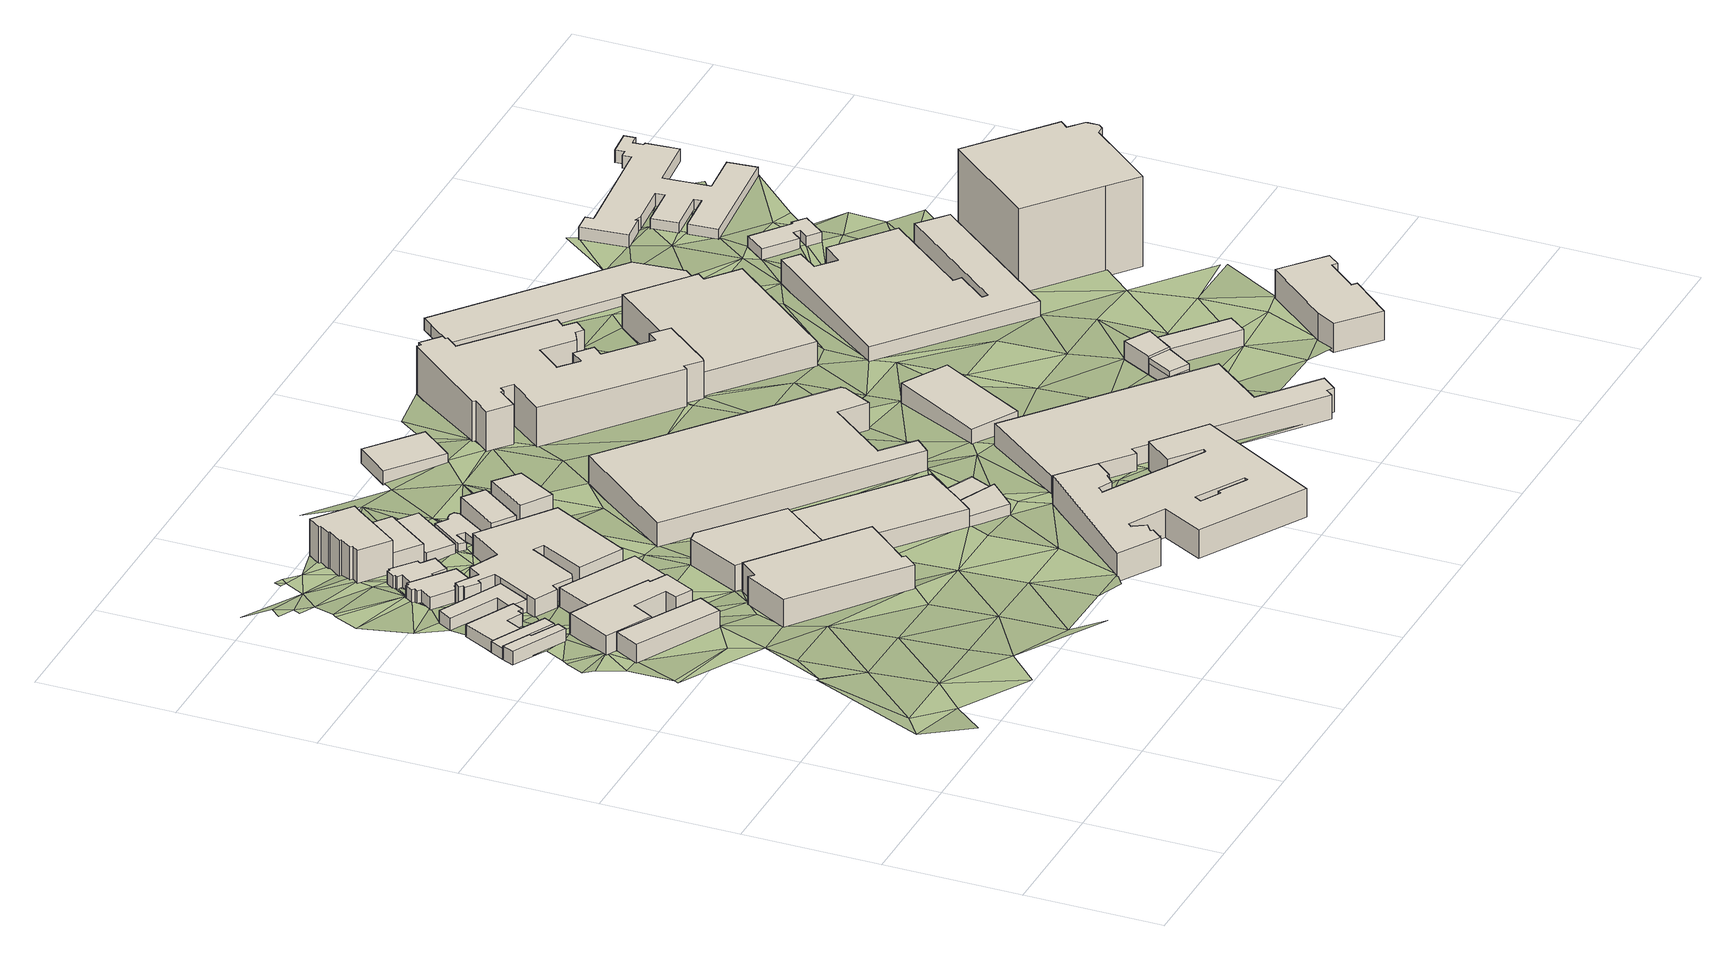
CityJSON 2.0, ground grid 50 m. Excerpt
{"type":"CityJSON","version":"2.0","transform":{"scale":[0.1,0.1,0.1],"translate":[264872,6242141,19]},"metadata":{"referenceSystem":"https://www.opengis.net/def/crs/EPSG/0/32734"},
"CityObjects":{
"building1":{"type":"Building","attributes":{"address":"11 Hares Avenue Salt River Cape Town","building":"house","building:levels":"1","footprint":{"type":"Polygon"},"plus_code":"C7X8XGX8+X7V","ground_height":32.94,"building_height":4.1,"roof_height":37.04},"geometry":[{"type":"Solid","lod":"1","boundaries":[[[[0,1,2,3,4,5]],[[1,6,7,3,2]],[[6,8,9,7]],[[8,10,11,9]],[[10,12,13,11]],[[12,0,5,4,13]],[[4,3,7,9,11,13]],[[12,10,8,6,1,0]]]]}]},
"building2":{"type":"Building","attributes":{"address":"9 Hares Avenue Salt River Cape Town","building":"house","building:levels":"1","footprint":{"type":"Polygon"},"plus_code":"C7X8XWXJ+X9W","ground_height":31.83,"building_height":4.1,"roof_height":35.93},"geometry":[{"type":"Solid","lod":"1","boundaries":[[[[1,0,5,2]],[[0,14,15,5]],[[14,16,17,15]],[[16,18,19,17]],[[18,20,21,19]],[[20,22,23,21]],[[22,24,25,23]],[[24,1,2,25]],[[2,5,15,17,19,21,23,25]],[[24,22,20,18,16,14,0,1]]]]}]},
"building3":{"type":"Building","attributes":{"address":"Salt River","building":"industrial","building:levels":"2","footprint":{"type":"Polygon"},"plus_code":"C8X8X7X8+X9V","ground_height":33.45,"building_height":6.9,"roof_height":40.35},"geometry":[{"type":"Solid","lod":"1","boundaries":[[[[26,27,28,29]],[[27,30,31,28]],[[30,32,33,31]],[[32,26,29,33]],[[29,28,31,33]],[[32,30,27,26]]]]}]},
"building4":{"type":"Building","attributes":{"address":"7 Hares Avenue Salt River Cape Town","building":"house","building:levels":"1","footprint":{"type":"Polygon"},"plus_code":"C7XJX7XM+XVR","ground_height":31.83,"building_height":4.1,"roof_height":35.93},"geometry":[{"type":"Solid","lod":"1","boundaries":[[[[34,35,36,37]],[[35,38,39,40,36]],[[38,41,42,23,40,39]],[[41,43,21,23,42]],[[43,44,45,21]],[[44,46,47,45]],[[46,48,49,47]],[[48,50,51,49]],[[50,34,37,51]],[[37,36,40,23,21,45,47,49,51]],[[50,48,46,44,43,41,38,35,34]]]]}]},
"building5":{"type":"Building","attributes":{"address":"Salt River Cape Town","building":"industrial","building:levels":"2","footprint":{"type":"Polygon"},"plus_code":"C8XCXRXR+X7V","ground_height":33.45,"building_height":6.9,"roof_height":40.35},"geometry":[{"type":"Solid","lod":"1","boundaries":[[[[52,53,54,55,56,57]],[[53,58,59,55,54]],[[58,60,61,59]],[[60,62,63,61]],[[62,64,65,63]],[[64,66,67,65]],[[66,68,69,67]],[[68,70,71,69]],[[70,72,73,71]],[[72,74,75,73]],[[74,52,57,56,75]],[[56,55,59,61,63,65,67,69,71,73,75]],[[74,72,70,68,66,64,62,60,58,53,52]]]]}]},
"building6":{"type":"Building","attributes":{"address":"5 Hares Avenue Salt River Cape Town","building":"house","building:levels":"1","footprint":{"type":"Polygon"},"plus_code":"C8XCXRXG+XFX","ground_height":31.25,"building_height":4.1,"roof_height":35.35},"geometry":[{"type":"Solid","lod":"1","boundaries":[[[[76,77,78,79]],[[77,80,81,78]],[[80,82,83,81]],[[82,84,85,83]],[[84,86,87,85]],[[86,88,89,87]],[[88,76,79,89]],[[79,78,81,83,85,87,89]],[[88,86,84,82,80,77,76]]]]}]},
"building7":{"type":"Building","attributes":{"address":"Salt River","building":"industrial","building:levels":"2","footprint":{"type":"Polygon"},"plus_code":"C9XFX3X5+XHV","ground_height":31.64,"building_height":6.9,"roof_height":38.54},"geometry":[{"type":"Solid","lod":"1","boundaries":[[[[90,91,57,54]],[[91,92,93,57]],[[92,94,95,93]],[[94,96,97,95]],[[96,90,54,97]],[[54,57,93,95,97]],[[96,94,92,91,90]]]]}]},
"building8":{"type":"Building","attributes":{"address":"Hares Avenue Salt River Cape Town","building":"house","building:levels":"1","footprint":{"type":"Polygon"},"plus_code":"C8XCXPXC+XGW","ground_height":30.14,"building_height":4.1,"roof_height":34.24},"geometry":[{"type":"Solid","lod":"1","boundaries":[[[[98,99,100,101]],[[99,102,103,100]],[[102,104,105,103]],[[104,106,107,105]],[[106,108,109,107]],[[108,110,111,109]],[[110,112,113,111]],[[112,114,115,113]],[[114,116,117,115]],[[116,118,119,117]],[[118,120,121,119]],[[120,98,101,121]],[[101,100,103,105,107,109,111,113,115,117,119,121]],[[120,118,116,114,112,110,108,106,104,102,99,98]]]]}]},
"building9":{"type":"Building","attributes":{"address":"Hares Avenue Salt River Cape Town","building":"house","building:levels":"1","footprint":{"type":"Polygon"},"plus_code":"C8XPXXX5+X2X","ground_height":28.98,"building_height":4.1,"roof_height":33.08},"geometry":[{"type":"Solid","lod":"1","boundaries":[[[[122,123,124,125]],[[123,126,127,124]],[[126,128,129,127]],[[128,130,131,129]],[[130,132,133,131]],[[132,134,135,133]],[[134,136,137,135]],[[136,138,139,137]],[[138,140,141,139]],[[140,142,143,141]],[[142,144,145,143]],[[144,146,147,145]],[[146,148,149,147]],[[148,122,125,149]],[[125,124,127,129,131,133,135,137,139,141,143,145,147,149]],[[148,146,144,142,140,138,136,134,132,130,128,126,123,122]]]]}]},
"building10":{"type":"Building","attributes":{"address":"Kings Cross Corner 9 Queens Park Road Salt River Cape Town","building":"commercial","building:levels":"3","footprint":{"type":"Polygon"},"plus_code":"CCXQX9XQ+X8X","ground_height":34.13,"building_height":9.7,"roof_height":43.83},"geometry":[{"type":"Solid","lod":"1","boundaries":[[[[150,151,152,153]],[[151,154,155,152]],[[154,156,157,155]],[[156,158,159,157]],[[158,160,161,159]],[[160,162,163,161]],[[162,164,165,163]],[[164,150,153,165]],[[153,152,155,157,159,161,163,165]],[[164,162,160,158,156,154,151,150]]]]}]},
"building11":{"type":"Building","attributes":{"address":"Salt River","building":"industrial","building:levels":"2","footprint":{"type":"Polygon"},"plus_code":"C9X3XQX2+X3W","ground_height":30.53,"building_height":6.9,"roof_height":37.43},"geometry":[{"type":"Solid","lod":"1","boundaries":[[[[166,167,81,168,169,83]],[[167,170,171,168,81]],[[170,172,173,171]],[[172,174,175,173]],[[174,176,177,175]],[[176,178,179,177]],[[178,180,181,179]],[[180,182,183,181]],[[182,184,185,183]],[[184,186,187,185]],[[186,188,189,187]],[[188,190,191,189]],[[190,192,193,191]],[[192,194,195,193]],[[194,196,197,195]],[[196,198,199,197]],[[198,200,201,199]],[[200,202,203,201]],[[202,204,205,203]],[[204,206,207,205]],[[206,208,209,207]],[[208,210,211,209]],[[210,166,83,169,211]],[[169,168,171,173,175,177,179,181,183,185,187,189,191,193,195,197,199,201,203,205,207,209,211]],[[210,208,206,204,202,200,198,196,194,192,190,188,186,184,182,180,178,176,174,172,170,167,166]]]]}]},
"building12":{"type":"Building","attributes":{"building":"commercial","building:levels":"4","footprint":{"type":"Polygon"},"plus_code":"C8XXXGXQ+XJV","ground_height":28.21,"building_height":12.5,"roof_height":40.71},"geometry":[{"type":"Solid","lod":"1","boundaries":[[[[212,213,214,215,216,217]],[[213,218,219,215,214]],[[218,220,221,219]],[[220,222,223,221]],[[222,224,225,223]],[[224,226,227,225]],[[226,228,229,227]],[[228,230,231,229]],[[230,232,233,231]],[[232,234,235,233]],[[234,236,237,235]],[[236,238,239,237]],[[238,240,241,239]],[[240,212,217,216,241]],[[216,215,219,221,223,225,227,229,231,233,235,237,239,241]],[[240,238,236,234,232,230,228,226,224,222,220,218,213,212]]]]}]},
"building13":{"type":"Building","attributes":{"building":"retail","building:levels":"2","footprint":{"type":"Polygon"},"plus_code":"C9XGX4XP+XFX","ground_height":28.21,"building_height":6.9,"roof_height":35.11},"geometry":[{"type":"Solid","lod":"1","boundaries":[[[[213,212,217,214]],[[212,242,243,244,217]],[[242,245,246,247,244,243]],[[245,213,214,247,246]],[[214,217,244,247]],[[245,242,212,213]]]]}]},
"building14":{"type":"Building","attributes":{"address":"7 Queens Park Road Salt River Cape Town","building":"commercial","building:levels":"3","footprint":{"type":"Polygon"},"plus_code":"CFX7XGXV+XPX","ground_height":32.07,"building_height":9.7,"roof_height":41.77},"geometry":[{"type":"Solid","lod":"1","boundaries":[[[[248,249,250,251]],[[249,252,253,250]],[[252,254,255,253]],[[254,256,257,255]],[[256,248,251,257]],[[251,250,253,255,257]],[[256,254,252,249,248]]]]}]},
"building15":{"type":"Building","attributes":{"address":"Salt River","building":"retail","building:levels":"1","footprint":{"type":"Polygon"},"plus_code":"CCX2X2X3+X4W","ground_height":28.21,"building_height":4.1,"roof_height":32.31},"geometry":[{"type":"Solid","lod":"1","boundaries":[[[[258,259,243,246]],[[259,260,261,243]],[[260,262,263,261]],[[262,264,265,263]],[[264,266,267,265]],[[266,258,246,267]],[[246,243,261,263,265,267]],[[266,264,262,260,259,258]]]]}]},
"building16":{"type":"Building","attributes":{"address":"Salt River","building":"house","building:levels":"1","footprint":{"type":"Polygon"},"plus_code":"CCXCXQXW+XCW","ground_height":27.45,"building_height":4.1,"roof_height":31.55},"geometry":[{"type":"Solid","lod":"1","boundaries":[[[[268,269,270,271]],[[269,272,273,270]],[[272,274,275,273]],[[274,276,277,275]],[[276,278,279,277]],[[278,280,281,279]],[[280,282,283,281]],[[282,284,285,283]],[[284,286,287,285]],[[286,288,289,287]],[[288,290,291,289]],[[290,268,271,291]],[[271,270,273,275,277,279,281,283,285,287,289,291]],[[290,288,286,284,282,280,278,276,274,272,269,268]]]]}]},
"building17":{"type":"Building","attributes":{"address":"Salt River","building":"retail","building:levels":"2","footprint":{"type":"Polygon"},"plus_code":"CCXWXFXM+XFX","ground_height":28.73,"building_height":6.9,"roof_height":35.63},"geometry":[{"type":"Solid","lod":"1","boundaries":[[[[292,293,294,295]],[[293,296,297,294]],[[296,298,299,297]],[[298,292,295,299]],[[295,294,297,299]],[[298,296,293,292]]]]}]},
"building18":{"type":"Building","attributes":{"address":"Factory Road Salt River Cape Town","building":"industrial","building:levels":"2","footprint":{"type":"Polygon"},"plus_code":"CGXWXJXF+XPR","ground_height":33.31,"building_height":6.9,"roof_height":40.21},"geometry":[{"type":"Solid","lod":"1","boundaries":[[[[300,301,302,303,304,305,306]],[[301,307,308,309,303,302]],[[307,310,311,309,308]],[[310,312,313,311]],[[312,314,315,313]],[[314,300,306,305,304,315]],[[304,303,309,311,313,315]],[[314,312,310,307,301,300]]]]}]},
"building19":{"type":"Building","attributes":{"address":"Salt River","building":"commercial","building:levels":"3","footprint":{"type":"Polygon"},"plus_code":"CFXCXJXR+XCV","ground_height":28.73,"building_height":9.7,"roof_height":38.43},"geometry":[{"type":"Solid","lod":"1","boundaries":[[[[316,317,318,319]],[[317,320,321,318]],[[320,322,323,321]],[[322,316,319,323]],[[319,318,321,323]],[[322,320,317,316]]]]}]},
"building20":{"type":"Building","attributes":{"address":"Brickfield Road Salt River Cape Town","building":"retail","building:levels":"1","amenity":"motorcycle_rental","footprint":{"type":"Polygon"},"plus_code":"CJX4X9X9+XCW","ground_height":33.38,"building_height":4.1,"roof_height":37.48},"geometry":[{"type":"Solid","lod":"1","boundaries":[[[[324,325,326,302,327,328]],[[325,329,305,302,326]],[[329,330,331,305]],[[330,332,333,331]],[[332,324,328,327,333]],[[327,302,305,331,333]],[[332,330,329,325,324]]]]}]},
"building21":{"type":"Building","attributes":{"address":"Brickworks 15 Brickfield Road Salt River Cape Town","building":"yes","building:levels":"3","footprint":{"type":"Polygon"},"plus_code":"CMX8XCX3+XRX","ground_height":34.25,"building_height":9.7,"roof_height":43.95},"geometry":[{"type":"Solid","lod":"1","boundaries":[[[[334,335,336,337]],[[335,338,339,336]],[[338,340,341,339]],[[340,342,343,341]],[[342,344,345,343]],[[344,346,347,345]],[[346,348,349,347]],[[348,350,351,349]],[[350,352,353,351]],[[352,354,355,353]],[[354,356,357,355]],[[356,358,359,357]],[[358,360,361,359]],[[360,362,363,361]],[[362,364,365,363]],[[364,366,367,365]],[[366,368,369,367]],[[368,370,371,369]],[[370,372,373,371]],[[372,374,375,373]],[[374,376,377,375]],[[376,334,337,377]],[[378,379,380,381]],[[379,382,383,380]],[[382,384,385,383]],[[384,386,387,385]],[[386,388,389,387]],[[388,378,381,389]],[[337,336,339,341,343,345,347,349,351,353,355,357,359,361,363,365,367,369,371,373,375,377],[381,380,383,385,387,389]],[[376,374,372,370,368,366,364,362,360,358,356,354,352,350,348,346,344,342,340,338,335,334],[388,386,384,382,379,378]]]]}]},
"building22":{"type":"Building","attributes":{"address":"Salt River Cape Town","building":"retail","building:levels":"1","footprint":{"type":"Polygon"},"plus_code":"CJX8XHXW+XFV","ground_height":32.56,"building_height":4.1,"roof_height":36.66},"geometry":[{"type":"Solid","lod":"1","boundaries":[[[[390,391,326,308]],[[391,392,328,326]],[[392,393,394,328]],[[393,390,308,394]],[[308,326,328,394]],[[393,392,391,390]]]]}]},
"building23":{"type":"Building","attributes":{"address":"Judge Clothing Factory - Rex Trueform Victoria Road Salt River Cape Town","building":"manufacture","building:levels":"3","footprint":{"type":"Polygon"},"plus_code":"CHXQXWX4+XGX","ground_height":29.74,"building_height":9.7,"roof_height":39.44},"geometry":[{"type":"Solid","lod":"1","boundaries":[[[[395,396,397,398]],[[396,399,400,397]],[[399,401,402,400]],[[401,403,404,402]],[[403,405,406,404]],[[405,407,408,406]],[[407,409,410,408]],[[409,411,412,410]],[[411,395,398,412]],[[398,397,400,402,404,406,408,410,412]],[[411,409,407,405,403,401,399,396,395]]]]}]},
"building24":{"type":"Building","attributes":{"address":"261 Victoria Road Salt River Cape Town","building":"retail","building:levels":"1","footprint":{"type":"Polygon"},"plus_code":"CGXFXPXP+X7V","ground_height":25.38,"building_height":4.1,"roof_height":29.48},"geometry":[{"type":"Solid","lod":"1","boundaries":[[[[413,414,415,416,417,418]],[[414,419,420,416,415]],[[419,421,422,420]],[[421,413,418,417,422]],[[417,416,420,422]],[[421,419,414,413]]]]}]},
"building25":{"type":"Building","attributes":{"address":"9 Brickfield Road Salt River Cape Town","building":"warehouse","building:levels":"2","footprint":{"type":"Polygon"},"plus_code":"CQX4XHXR+X3R","ground_height":32.57,"building_height":6.9,"roof_height":39.47},"geometry":[{"type":"Solid","lod":"1","boundaries":[[[[423,424,425,426]],[[424,427,428,425]],[[427,429,430,428]],[[429,431,432,430]],[[431,433,434,432]],[[433,435,436,434]],[[435,437,438,436]],[[437,439,440,438]],[[439,441,442,440]],[[441,423,426,442]],[[426,425,428,430,432,434,436,438,440,442]],[[441,439,437,435,433,431,429,427,424,423]]]]}]},
"building26":{"type":"Building","attributes":{"address":"Rex Trueform Office Park 263 Victoria Road Salt River 7925 Cape Town","building":"commercial","building:levels":"5","footprint":{"type":"Polygon"},"plus_code":"CJXHXFXM+X2R","ground_height":25.55,"building_height":15.3,"roof_height":40.85},"geometry":[{"type":"Solid","lod":"1","boundaries":[[[[443,444,445,446,447]],[[444,448,449,445]],[[448,450,451,449]],[[450,452,453,451]],[[452,454,455,453]],[[454,456,457,455]],[[456,458,459,457]],[[458,460,461,459]],[[460,462,463,461]],[[462,464,465,463]],[[464,466,467,465]],[[466,468,469,467]],[[468,470,471,469]],[[470,472,473,471]],[[472,474,475,473]],[[474,476,477,475]],[[476,478,479,477]],[[478,480,481,479]],[[480,482,483,481]],[[482,484,485,483]],[[484,486,487,485]],[[486,488,489,487]],[[488,490,491,489]],[[490,492,493,491]],[[492,494,495,493]],[[494,496,497,495]],[[496,498,499,497]],[[498,500,501,499]],[[500,502,503,501]],[[502,504,505,503]],[[504,506,507,505]],[[506,508,509,507]],[[508,510,511,509]],[[510,512,513,514,511]],[[512,443,447,446,514,513]],[[446,445,449,451,453,455,457,459,461,463,465,467,469,471,473,475,477,479,481,483,485,487,489,491,493,495,497,499,501,503,505,507,509,511,514]],[[512,510,508,506,504,502,500,498,496,494,492,490,488,486,484,482,480,478,476,474,472,470,468,466,464,462,460,458,456,454,452,450,448,444,443]]]]}]},
"building27":{"type":"Building","attributes":{"address":"346 Victoria Road Salt River Cape Town","building":"retail","building:levels":"2","footprint":{"type":"Polygon"},"plus_code":"CQX3X6XR+XCR","ground_height":29.7,"building_height":6.9,"roof_height":36.6},"geometry":[{"type":"Solid","lod":"1","boundaries":[[[[515,516,517,518]],[[516,519,520,517]],[[519,521,522,520]],[[521,515,518,522]],[[518,517,520,522]],[[521,519,516,515]]]]}]},
"building28":{"type":"Building","attributes":{"building":"yes","building:levels":"1","footprint":{"type":"Polygon"},"plus_code":"CVXGXVX3+XVX","ground_height":29.47,"building_height":4.1,"roof_height":33.57},"geometry":[{"type":"Solid","lod":"1","boundaries":[[[[523,524,525,526]],[[524,527,528,525]],[[527,529,530,528]],[[529,523,526,530]],[[526,525,528,530]],[[529,527,524,523]]]]}]},
"building29":{"type":"Building","attributes":{"building":"yes","building:levels":"2","footprint":{"type":"Polygon"},"plus_code":"CVXVXQXG+X3W","ground_height":29.47,"building_height":6.9,"roof_height":36.37},"geometry":[{"type":"Solid","lod":"1","boundaries":[[[[524,523,526,531,532,533,534,525]],[[523,535,536,537,532,531,526]],[[535,538,539,540,537,536]],[[538,541,542,543,540,539]],[[541,524,525,534,533,543,542]],[[533,532,537,540,543]],[[541,538,535,523,524]]]]}]},
"building30":{"type":"Building","attributes":{"address":"Salt River Cape Town","building":"parking","building:levels":"3","amenity":"parking","footprint":{"type":"Polygon"},"plus_code":"CQXVXVX4+XCR","ground_height":25.75,"building_height":9.7,"roof_height":35.45},"geometry":[{"type":"Solid","lod":"1","boundaries":[[[[544,545,513,447]],[[545,546,547,513]],[[546,548,549,547]],[[548,550,551,549]],[[550,552,553,551]],[[552,554,555,553]],[[554,544,447,555]],[[447,513,547,549,551,553,555]],[[554,552,550,548,546,545,544]]]]}]},
"building31":{"type":"Building","attributes":{"building":"yes","building:levels":"2","footprint":{"type":"Polygon"},"plus_code":"C2X9XJX5+XRW","ground_height":28.77,"building_height":6.9,"roof_height":35.67},"geometry":[{"type":"Solid","lod":"1","boundaries":[[[[556,557,528,558,534,525]],[[557,559,530,560,558,528]],[[559,561,526,531,560,530]],[[561,562,563,531,526]],[[562,564,565,563]],[[564,566,536,565]],[[566,567,539,536]],[[567,568,542,539]],[[568,556,525,534,542]],[[534,558,560,531,563,565,536,539,542]],[[568,567,566,564,562,561,559,557,556]]]]}]},
"building32":{"type":"Building","attributes":{"building":"industrial","building:levels":"1","footprint":{"type":"Polygon"},"plus_code":"CRX2XFX9+X6R","ground_height":21.8,"building_height":4.1,"roof_height":25.9},"geometry":[{"type":"Solid","lod":"1","boundaries":[[[[569,570,571,572]],[[570,573,574,571]],[[573,575,576,574]],[[575,577,578,576]],[[577,579,580,578]],[[579,569,572,580]],[[572,571,574,576,578,580]],[[579,577,575,573,570,569]]]]}]},
"building33":{"type":"Building","attributes":{"address":"348 Victoria Road Salt River Cape Town","building":"retail","building:levels":"3","footprint":{"type":"Polygon"},"plus_code":"C4X8XPXF+XRV","ground_height":29.49,"building_height":9.7,"roof_height":39.19},"geometry":[{"type":"Solid","lod":"1","boundaries":[[[[581,582,583,584]],[[582,585,586,583]],[[585,587,588,586]],[[587,589,590,588]],[[589,591,592,590]],[[591,593,594,592]],[[593,595,596,594]],[[595,597,598,596]],[[597,581,584,598]],[[584,583,586,588,590,592,594,596,598]],[[597,595,593,591,589,587,585,582,581]]]]}]},
"building34":{"type":"Building","attributes":{"address":"Salt River Cape Town","building":"retail","building:levels":"2","footprint":{"type":"Polygon"},"plus_code":"CVXVX7XP+XMW","ground_height":25.81,"building_height":6.9,"roof_height":32.71},"geometry":[{"type":"Solid","lod":"1","boundaries":[[[[599,600,601,602]],[[600,603,604,601]],[[603,605,606,604]],[[605,607,608,606]],[[607,609,610,608]],[[609,611,612,610]],[[611,613,614,612]],[[613,615,616,614]],[[615,617,618,616]],[[617,619,620,618]],[[619,621,622,620]],[[621,623,624,622]],[[623,625,626,624]],[[625,599,602,626]],[[602,601,604,606,608,610,612,614,616,618,620,622,624,626]],[[625,623,621,619,617,615,613,611,609,607,605,603,600,599]]]]}]},
"building35":{"type":"Building","attributes":{"address":"Durham Square Apartment Complex 32 Durham Avenue Salt River Cape Town","building":"apartments","building:levels":"11","building:flats":"139","footprint":{"type":"Polygon"},"plus_code":"C4XPXXXR+XFV","ground_height":26.82,"building_height":32.1,"roof_height":58.92},"geometry":[{"type":"Solid","lod":"1","boundaries":[[[[627,628,629,630,631,632,633]],[[628,634,635,636,631,630,629]],[[634,637,638,639,636,635]],[[637,640,641,642,639,638]],[[640,643,644,645,642,641]],[[643,646,647,645,644]],[[646,648,649,647]],[[648,650,651,649]],[[650,652,653,651]],[[652,654,655,653]],[[654,627,633,632,655]],[[632,631,636,639,642,645,647,649,651,653,655]],[[654,652,650,648,646,643,640,637,634,628,627]]]]}]},
"building36":{"type":"Building","attributes":{"address":"Durham Avenue Salt River Cape Town","building":"yes","building:levels":"1","footprint":{"type":"Polygon"},"plus_code":"C3XJXPXR+XQX","ground_height":22.37,"building_height":4.1,"roof_height":26.47},"geometry":[{"type":"Solid","lod":"1","boundaries":[[[[656,657,658,659]],[[657,660,661,658]],[[660,662,663,661]],[[662,664,665,663]],[[664,666,667,665]],[[666,668,669,667]],[[668,670,671,669]],[[670,672,673,671]],[[672,674,675,673]],[[674,656,659,675]],[[659,658,661,663,665,667,669,671,673,675]],[[674,672,670,668,666,664,662,660,657,656]]]]}]},
"building37":{"type":"Building","attributes":{"address":"Salt River Cape Town","building":"yes","building:levels":"1","footprint":{"type":"Polygon"},"plus_code":"C4X8XQXX+XJV","ground_height":20.32,"building_height":4.1,"roof_height":24.42},"geometry":[{"type":"Solid","lod":"1","boundaries":[[[[676,677,678,679]],[[677,680,681,678]],[[680,682,683,681]],[[682,684,685,683]],[[684,686,687,685]],[[686,688,689,687]],[[688,690,691,689]],[[690,692,693,691]],[[692,694,695,693]],[[694,696,697,695]],[[696,698,699,697]],[[698,700,701,699]],[[700,702,703,701]],[[702,704,705,703]],[[704,706,707,705]],[[706,708,709,707]],[[708,710,711,709]],[[710,712,713,711]],[[712,714,715,713]],[[714,716,717,715]],[[716,718,719,717]],[[718,720,721,719]],[[720,722,723,721]],[[722,724,725,723]],[[724,726,727,725]],[[726,728,729,727]],[[728,730,731,729]],[[730,732,733,731]],[[732,676,679,733]],[[679,678,681,683,685,687,689,691,693,695,697,699,701,703,705,707,709,711,713,715,717,719,721,723,725,727,729,731,733]],[[732,730,728,726,724,722,720,718,716,714,712,710,708,706,704,702,700,698,696,694,692,690,688,686,684,682,680,677,676]]]]}]},
"terrain1":{"type":"TINRelief","geometry":[{"type":"CompositeSurface","lod":"1","boundaries":[[[734,735,736]],[[736,735,737]],[[738,736,737]],[[737,735,739]],[[740,737,739]],[[737,740,738]],[[741,739,735]],[[740,742,738]],[[743,744,745]],[[746,747,744]],[[748,749,750]],[[750,749,743]],[[751,742,740]],[[741,752,739]],[[753,748,750]],[[745,744,747]],[[743,745,750]],[[750,754,753]],[[739,755,740]],[[751,756,742]],[[746,756,747]],[[752,757,739]],[[758,750,745]],[[759,760,761]],[[761,754,750]],[[760,754,761]],[[755,739,757]],[[24,22,762]],[[740,763,751]],[[750,758,764]],[[765,766,767]],[[768,765,767]],[[745,747,769]],[[750,58,761]],[[756,751,763]],[[770,768,767]],[[763,740,755]],[[767,761,58]],[[769,747,756]],[[770,767,58]],[[20,46,771]],[[84,772,86]],[[758,32,764]],[[20,773,46]],[[774,757,752]],[[775,770,58]],[[770,775,773]],[[756,776,769]],[[762,777,86]],[[58,53,775]],[[763,776,756]],[[757,774,755]],[[50,46,773]],[[778,779,772]],[[772,84,780]],[[48,46,50]],[[764,781,782]],[[762,35,777]],[[783,774,752]],[[783,752,784]],[[785,50,773]],[[764,32,781]],[[775,96,773]],[[779,786,787]],[[788,789,790]],[[50,785,34]],[[772,780,778]],[[775,53,96]],[[791,769,776]],[[773,96,785]],[[788,792,793]],[[781,794,782]],[[32,769,791]],[[786,795,787]],[[780,84,796]],[[763,755,797]],[[785,798,34]],[[84,799,796]],[[800,801,789]],[[786,779,778]],[[802,799,84]],[[803,781,32]],[[755,774,797]],[[800,789,788]],[[776,804,791]],[[785,96,805]],[[802,84,806]],[[788,793,800]],[[793,795,807]],[[808,780,796]],[[796,799,809]],[[780,810,778]],[[810,780,811]],[[804,32,791]],[[804,803,32]],[[763,812,776]],[[813,780,808]],[[810,814,778]],[[807,795,786]],[[805,96,815]],[[816,813,808]],[[815,96,817]],[[786,818,98]],[[819,802,820]],[[800,793,821]],[[822,803,823]],[[820,802,806]],[[763,797,812]],[[824,825,813]],[[826,822,827]],[[774,783,828]],[[98,829,786]],[[821,793,807]],[[824,813,816]],[[804,256,803]],[[256,823,803]],[[830,98,831]],[[829,807,786]],[[98,832,831]],[[804,833,158]],[[827,822,834]],[[834,822,823]],[[829,98,830]],[[816,835,824]],[[830,831,836]],[[834,823,256]],[[837,838,839]],[[829,830,840]],[[841,817,96]],[[821,842,800]],[[832,98,843]],[[804,158,256]],[[844,838,800]],[[807,829,845]],[[828,783,846]],[[817,847,848]],[[838,849,839]],[[845,821,807]],[[835,843,824]],[[842,850,800]],[[851,797,774]],[[844,800,850]],[[845,852,821]],[[849,838,844]],[[832,853,854]],[[821,855,842]],[[852,845,856]],[[832,843,853]],[[817,841,847]],[[835,192,843]],[[857,821,852]],[[848,847,858]],[[850,842,859]],[[834,256,254]],[[774,828,851]],[[857,852,148]],[[797,851,812]],[[860,844,850]],[[843,861,853]],[[256,158,862]],[[857,148,863]],[[861,843,192]],[[834,254,841]],[[864,148,146]],[[860,850,865]],[[844,860,866]],[[841,867,847]],[[864,853,861]],[[868,858,847]],[[148,869,863]],[[870,148,864]],[[871,812,851]],[[828,846,872]],[[844,866,220]],[[846,873,872]],[[860,874,866]],[[870,869,148]],[[862,158,314]],[[190,861,192]],[[861,875,864]],[[876,871,877]],[[870,864,875]],[[878,314,158]],[[879,867,841]],[[841,254,879]],[[871,851,877]],[[875,861,190]],[[254,252,879]],[[877,878,876]],[[190,880,875]],[[828,881,851]],[[828,872,881]],[[190,882,880]],[[883,882,190]],[[218,884,220]],[[885,879,252]],[[883,190,886]],[[887,867,879]],[[883,888,882]],[[875,880,268]],[[886,190,889]],[[314,312,862]],[[888,883,890]],[[218,213,891]],[[892,889,190]],[[213,893,891]],[[252,894,885]],[[877,851,895]],[[885,887,879]],[[190,887,892]],[[881,896,851]],[[264,875,268]],[[878,895,314]],[[862,312,897]],[[894,252,897]],[[889,282,886]],[[895,878,877]],[[218,898,884]],[[896,895,851]],[[288,268,290]],[[898,218,891]],[[899,892,887]],[[900,901,902]],[[268,288,264]],[[282,889,293]],[[312,894,897]],[[881,872,903]],[[887,904,899]],[[887,885,905]],[[288,906,264]],[[898,891,264]],[[286,906,288]],[[907,892,899]],[[908,900,902]],[[286,284,906]],[[282,293,284]],[[284,293,906]],[[881,909,896]],[[264,906,898]],[[910,894,312]],[[904,887,905]],[[899,316,907]],[[896,909,895]],[[395,905,885]],[[885,894,911]],[[881,903,909]],[[293,912,906]],[[913,898,906]],[[904,905,914]],[[898,913,915]],[[912,293,907]],[[322,904,914]],[[910,312,916]],[[907,316,912]],[[906,912,913]],[[322,912,316]],[[917,918,919]],[[894,910,911]],[[395,914,905]],[[914,912,322]],[[920,909,903]],[[921,909,920]],[[922,919,923]],[[918,924,919]],[[925,920,903]],[[390,926,916]],[[925,921,920]],[[911,910,916]],[[926,390,393]],[[393,927,921]],[[923,919,924]],[[925,903,928]],[[913,912,929]],[[395,930,914]],[[931,913,929]],[[914,932,912]],[[924,918,933]],[[923,934,928]],[[916,926,911]],[[925,928,934]],[[924,934,923]],[[911,926,393]],[[930,932,914]],[[921,925,935]],[[921,935,393]],[[929,912,936]],[[925,934,937]],[[912,932,936]],[[924,938,934]],[[364,924,933]],[[393,935,911]],[[395,939,930]],[[937,934,938]],[[940,929,936]],[[941,911,935]],[[930,942,932]],[[943,937,938]],[[935,925,944]],[[940,945,929]],[[946,413,945]],[[941,947,948]],[[949,936,932]],[[942,930,939]],[[942,949,932]],[[936,950,940]],[[938,358,943]],[[395,951,939]],[[940,946,945]],[[941,935,952]],[[953,948,947]],[[941,952,947]],[[942,954,949]],[[944,952,935]],[[946,940,955]],[[949,956,957]],[[958,951,395]],[[949,954,956]],[[954,959,956]],[[960,953,947]],[[939,961,942]],[[944,962,952]],[[963,943,358]],[[955,940,486]],[[947,952,964]],[[965,939,951]],[[947,964,960]],[[961,939,965]],[[962,944,966]],[[967,960,964]],[[965,951,968]],[[958,967,969]],[[961,965,970]],[[971,972,973]],[[958,974,951]],[[965,968,970]],[[973,972,975]],[[969,967,964]],[[944,441,966]],[[951,974,968]],[[969,974,958]],[[962,966,976]],[[977,975,972]],[[974,978,968]],[[962,976,519]],[[977,972,979]],[[980,979,981]],[[982,983,984]],[[979,985,977]],[[964,986,969]],[[980,987,979]],[[988,989,441]],[[979,987,985]],[[984,990,982]],[[974,991,978]],[[977,985,992]],[[974,969,991]],[[986,964,519]],[[993,966,441]],[[976,994,519]],[[966,993,524]],[[976,966,541]],[[987,995,985]],[[969,996,991]],[[997,998,990]],[[969,986,996]],[[441,999,993]],[[987,1000,995]],[[995,998,985]],[[519,994,986]],[[999,1001,993]],[[524,541,966]],[[1002,994,976]],[[998,1003,990]],[[441,989,1004]],[[990,1005,982]],[[995,1003,998]],[[1001,999,523]],[[1002,976,541]],[[996,1006,991]],[[999,441,562]],[[994,1007,986]],[[1005,990,1003]],[[1000,554,995]],[[996,986,1007]],[[1007,994,1002]],[[523,999,562]],[[995,554,1003]],[[562,441,1004]],[[1008,1005,1003]],[[1009,991,1006]],[[996,1010,1006]],[[1011,1002,541]],[[538,535,1012]],[[1007,1013,996]],[[1008,1003,554]],[[1011,541,538]],[[562,1004,1014]],[[1004,1015,1014]],[[1005,1016,1017]],[[1007,1002,1013]],[[535,564,1012]],[[1012,1011,538]],[[1013,1002,1011]],[[1018,1008,554]],[[1010,1009,1006]],[[564,562,1019]],[[562,1014,1019]],[[1005,1008,1016]],[[1010,996,623]],[[1020,1012,564]],[[1009,1018,1021]],[[1012,1022,1011]],[[1018,1016,1008]],[[1023,1024,1025]],[[564,1019,1020]],[[1026,1027,1028]],[[1009,1029,1018]],[[1022,1013,1011]],[[1019,1014,1030]],[[1012,1020,1022]],[[1029,1016,1018]],[[1010,623,1009]],[[1022,1031,1013]],[[623,1029,1009]],[[1032,1033,1026]],[[1030,1020,1019]],[[1034,1024,1023]],[[1016,1029,1035]],[[1028,1036,1026]],[[615,619,617]],[[623,1035,1029]],[[615,621,619]],[[1031,1022,1037]],[[1033,1032,1038]],[[1039,1034,1023]],[[1040,1013,1031]],[[1041,1016,1035]],[[1042,1032,1026]],[[1020,1043,1022]],[[1020,1030,1044]],[[1045,623,621]],[[1046,621,615]],[[1047,1023,1041]],[[1045,621,1046]],[[1045,1035,623]],[[1023,1048,1039]],[[1047,1041,1035]],[[1049,1046,615]],[[1042,1038,1032]],[[1042,1026,1036]],[[1045,1046,1050]],[[1023,1047,1048]],[[1051,1035,1045]],[[1052,1039,1048]],[[1046,1049,1050]],[[1053,1039,1052]],[[652,1040,1031]],[[1054,1049,615]],[[615,1038,1055]],[[1035,1056,1047]],[[1056,1035,1051]],[[1055,1054,615]],[[1038,1042,1036]],[[1050,1049,1057]],[[1050,1057,662]],[[1048,1047,1058]],[[1059,1047,1056]],[[1047,1059,1060]],[[672,1051,674]],[[1058,1047,1060]],[[1058,1061,1048]],[[1038,1036,1062]],[[1056,1051,1063]],[[1063,1051,672]],[[670,1054,1055]],[[1055,1038,1062]],[[1061,1064,1065]],[[1064,1061,1058]],[[672,670,1066]],[[1036,1040,1067]],[[672,1066,1063]],[[1060,1059,1068]],[[1069,1070,1071]],[[1055,1072,670]],[[1062,1036,1067]],[[1058,1073,1064]],[[1072,1055,1062]],[[1066,670,1072]],[[1066,1074,1063]],[[1059,1075,1068]],[[1073,1058,1076]],[[1077,1056,1063]],[[1077,1063,1074]],[[1078,1079,1080]]]}]}
},
"vertices":[
[141,2019,128],[40,2070,128],[40,2070,169],[40,2070,180],[141,2019,180],[141,2019,169],[19,2027,128],[19,2027,180],[221,1924,128],[221,1924,180],[239,1958,128],[239,1958,180],[137,2011,128],[137,2011,180],
[147,2031,128],[147,2031,169],[253,1978,128],[253,1978,169],[274,2020,128],[274,2020,169],[182,2068,128],[182,2068,169],[76,2121,128],[76,2121,169],[67,2123,128],[67,2123,169],
[214,1740,138],[165,1651,138],[165,1651,214],[214,1740,214],[471,1484,138],[471,1484,214],[520,1573,138],[520,1573,214],
[319,2151,122],[306,2158,122],[306,2158,169],[319,2151,169],[137,2242,122],[137,2242,164],[137,2242,169],[76,2121,122],[76,2121,164],[182,2068,122],[212,2128,122],[212,2128,169],[272,2099,122],[272,2099,169],[281,2117,122],[281,2117,169],[298,2109,122],[298,2109,169],
[560,1775,134],[354,1885,134],[354,1885,195],[354,1885,214],[560,1775,214],[560,1775,195],[265,1928,134],[265,1928,214],[176,1761,134],[176,1761,214],[349,1675,134],[349,1675,214],[391,1753,134],[391,1753,214],[513,1693,134],[513,1693,214],[495,1651,134],[495,1651,214],[558,1618,134],[558,1618,214],[617,1733,134],[617,1733,214],[553,1766,134],[553,1766,214],
[306,2158,117],[319,2151,117],[319,2151,164],[306,2158,164],[367,2124,117],[367,2124,164],[430,2243,117],[430,2243,164],[192,2360,117],[192,2360,164],[160,2307,117],[160,2307,164],[339,2217,117],[339,2217,164],
[354,1885,122],[560,1775,122],[634,1734,122],[634,1734,195],[715,1888,122],[715,1888,195],[433,2036,122],[433,2036,195],
[332,2534,100],[326,2524,100],[326,2524,152],[332,2534,152],[316,2530,100],[316,2530,152],[297,2501,100],[297,2501,152],[305,2494,100],[305,2494,152],[298,2485,100],[298,2485,152],[310,2473,100],[310,2473,152],[277,2427,100],[277,2427,152],[360,2367,100],[360,2367,152],[374,2384,100],[374,2384,152],[433,2351,100],[433,2351,152],[479,2421,100],[479,2421,152],
[409,2631,92],[403,2624,92],[403,2624,141],[409,2631,141],[394,2630,92],[394,2630,141],[371,2601,92],[371,2601,141],[379,2594,92],[379,2594,141],[373,2585,92],[373,2585,141],[389,2575,92],[389,2575,141],[353,2529,92],[353,2529,141],[424,2474,92],[424,2474,141],[434,2488,92],[434,2488,141],[484,2457,92],[484,2457,141],[531,2517,92],[531,2517,141],[483,2551,92],[483,2551,141],[493,2564,92],[493,2564,141],
[935,990,140],[977,1039,140],[977,1039,248],[935,990,248],[967,1049,140],[967,1049,248],[1107,1213,140],[1107,1213,248],[729,1513,140],[729,1513,248],[672,1445,140],[672,1445,248],[655,1462,140],[655,1462,248],[564,1299,140],[564,1299,248],
[430,2243,104],[367,2124,104],[367,2124,184],[430,2243,184],[348,2088,104],[348,2088,184],[435,2044,104],[435,2044,184],[453,2069,104],[453,2069,184],[523,2028,104],[523,2028,184],[545,2039,104],[545,2039,184],[639,2216,104],[639,2216,184],[678,2195,104],[678,2195,184],[592,2031,104],[592,2031,184],[757,1949,104],[757,1949,184],[918,2247,104],[918,2247,184],[659,2438,104],[659,2438,184],[563,2312,104],[563,2312,184],[453,2363,104],[453,2363,184],[422,2318,104],[422,2318,184],[344,2368,104],[344,2368,184],[324,2347,104],[324,2347,184],[336,2335,104],[336,2335,184],[328,2327,104],[328,2327,184],[376,2291,104],[376,2291,184],[386,2304,104],[386,2304,184],[444,2269,104],[444,2269,184],
[471,2647,79],[594,2811,79],[594,2811,161],[594,2811,217],[471,2647,217],[471,2647,161],[618,2840,79],[618,2840,217],[485,2942,79],[485,2942,217],[448,2895,79],[448,2895,217],[455,2890,79],[455,2890,217],[427,2853,79],[427,2853,217],[432,2849,79],[432,2849,217],[394,2800,79],[394,2800,217],[402,2795,79],[402,2795,217],[369,2752,79],[369,2752,217],[378,2745,79],[378,2745,217],[358,2720,79],[358,2720,217],[462,2639,79],[462,2639,217],
[569,2574,79],[569,2574,133],[569,2574,161],[692,2738,79],[692,2738,133],[692,2738,161],
[988,1336,131],[1138,1525,131],[1138,1525,228],[988,1336,228],[874,1746,131],[874,1746,228],[832,1740,131],[832,1740,228],[732,1542,131],[732,1542,228],
[692,2738,84],[569,2574,84],[562,2563,84],[562,2563,133],[652,2498,84],[652,2498,133],[790,2686,84],[790,2686,133],[700,2751,84],[700,2751,133],
[757,2615,84],[668,2494,84],[668,2494,126],[757,2615,126],[687,2473,84],[687,2473,126],[717,2520,84],[717,2520,126],[743,2500,84],[743,2500,126],[715,2460,84],[715,2460,126],[755,2428,84],[755,2428,126],[848,2565,84],[848,2565,126],[847,2584,84],[847,2584,126],[830,2593,84],[830,2593,126],[811,2591,84],[811,2591,126],[803,2584,84],[803,2584,126],
[961,2520,84],[884,2577,84],[884,2577,166],[961,2520,166],[769,2420,84],[769,2420,166],[846,2364,84],[846,2364,166],
[1388,988,135],[1451,1064,135],[1451,1064,185],[1451,1064,212],[1388,988,212],[1388,988,185],[1388,988,177],[1510,1142,135],[1510,1142,177],[1510,1142,212],[1547,1190,135],[1547,1190,212],[1149,1517,135],[1149,1517,212],[988,1324,135],[988,1324,212],
[974,2506,92],[868,2358,92],[868,2358,194],[974,2506,194],[973,2288,92],[973,2288,194],[1060,2436,92],[1060,2436,194],
[1599,999,143],[1451,1064,143],[1451,1064,177],[1599,999,185],[1599,999,177],[1388,988,143],[1512,895,143],[1512,895,185],[1611,994,143],[1611,994,185],
[1763,690,142],[1634,797,142],[1634,797,250],[1763,690,250],[1257,408,142],[1257,408,250],[1404,317,142],[1404,317,250],[1441,359,142],[1441,359,250],[1433,367,142],[1433,367,250],[1463,389,142],[1463,389,250],[1434,435,142],[1434,435,250],[1444,447,142],[1444,447,250],[1579,374,142],[1579,374,250],[1497,222,142],[1497,222,250],[1879,0,142],[1879,0,250],[2137,453,142],[2137,453,250],[1957,593,142],[1957,593,250],[1874,493,142],[1874,493,250],[1978,407,142],[1978,407,250],[1969,397,142],[1969,397,250],[1599,606,142],[1599,606,250],[1620,627,142],[1620,627,250],[1669,602,142],[1669,602,250],[1702,633,142],[1702,633,250],[1710,629,142],[1710,629,250],[1687,315,142],[1864,214,142],[1864,214,250],[1687,315,250],[1857,201,142],[1857,201,250],[1753,261,142],[1753,261,250],[1745,248,142],[1745,248,250],[1672,289,142],[1672,289,250],
[1510,1142,136],[1451,1064,136],[1599,999,136],[1637,1084,136],[1637,1084,177],
[1234,2271,98],[922,1896,98],[922,1896,204],[1234,2271,204],[1692,1266,98],[1692,1266,204],[1742,1319,98],[1742,1319,204],[1629,1414,98],[1629,1414,204],[1806,1633,98],[1806,1633,204],[1901,1560,98],[1901,1560,204],[1958,1668,98],[1958,1668,204],[1956,1683,98],[1956,1683,204],
[1137,3036,52],[1035,2914,52],[1035,2914,101],[1035,2914,105],[1137,3036,105],[1137,3036,101],[1220,2764,52],[1220,2764,105],[1320,2886,52],[1320,2886,105],
[1935,1130,113],[1699,830,113],[1699,830,205],[1935,1130,205],[1940,629,113],[1940,629,205],[1960,654,113],[1960,654,205],[2533,189,113],[2533,189,205],[2553,214,113],[2553,214,205],[2577,199,113],[2577,199,205],[2622,252,113],[2622,252,205],[2421,416,113],[2421,416,205],[2573,606,113],[2573,606,205],
[2068,2332,36],[2008,2384,36],[2008,2384,218],[2068,2332,218],[2068,2332,165],[1978,2349,36],[1978,2349,218],[1825,2478,36],[1825,2478,218],[1857,2515,36],[1857,2515,218],[1797,2565,36],[1797,2565,218],[1759,2520,36],[1759,2520,218],[1691,2578,36],[1691,2578,218],[1770,2671,36],[1770,2671,218],[1878,2586,36],[1878,2586,218],[1920,2609,36],[1920,2609,218],[1946,2588,36],[1946,2588,218],[1982,2630,36],[1982,2630,218],[1944,2663,36],[1944,2663,218],[1972,2695,36],[1972,2695,218],[1687,2934,36],[1687,2934,218],[1726,2979,36],[1726,2979,218],[1719,2985,36],[1719,2985,218],[1729,2998,36],[1729,2998,218],[1662,3054,36],[1662,3054,218],[1651,3041,36],[1651,3041,218],[1640,3051,36],[1640,3051,218],[1381,2745,36],[1381,2745,218],[1389,2737,36],[1389,2737,218],[1339,2678,36],[1339,2678,218],[1416,2614,36],[1416,2614,218],[1475,2684,36],[1475,2684,218],[1483,2677,36],[1483,2677,218],[1497,2694,36],[1497,2694,218],[1536,2662,36],[1536,2662,218],[1429,2537,36],[1429,2537,218],[1847,2183,36],[1847,2183,218],[1860,2199,36],[1860,2199,218],[1915,2152,36],[1915,2152,218],[1927,2160,36],[1927,2160,165],[1927,2160,218],
[1918,1203,98],[2084,1111,98],[2084,1111,176],[1918,1203,176],[2267,1438,98],[2267,1438,176],[2101,1531,98],[2101,1531,176],
[2656,815,105],[2576,855,105],[2576,855,146],[2656,815,146],[2525,759,105],[2525,759,146],[2593,718,105],[2593,718,146],
[2656,815,167],[2656,815,174],[2576,855,174],[2576,855,167],[2706,885,105],[2706,885,167],[2706,885,174],[2726,914,105],[2726,914,167],[2726,914,174],[2635,967,105],[2635,967,167],[2635,967,174],
[2068,2332,39],[1927,2160,39],[2255,1893,39],[2255,1893,165],[2590,2301,39],[2590,2301,165],[2480,2391,39],[2480,2391,165],[2504,2419,39],[2504,2419,165],[2285,2597,39],[2285,2597,165],
[2576,855,104],[2525,759,104],[2525,759,167],[2593,718,104],[2593,718,167],[2656,815,104],[2867,641,104],[2867,641,167],[2917,707,104],[2917,707,167],[2706,885,104],[2726,914,104],[2635,967,104],
[2012,3157,24],[1930,3057,24],[1930,3057,69],[2012,3157,69],[2626,2490,24],[2626,2490,69],[2657,2527,24],[2657,2527,69],[2639,2712,24],[2639,2712,69],[2044,3196,24],[2044,3196,69],
[3357,545,93],[3206,674,93],[3206,674,202],[3357,545,202],[3002,436,93],[3002,436,202],[2960,362,93],[2960,362,202],[3098,242,93],[3098,242,202],[3229,392,93],[3229,392,202],[3212,406,93],[3212,406,202],[3304,515,93],[3304,515,202],[3321,500,93],[3321,500,202],
[2821,1343,46],[3218,1829,46],[3218,1829,137],[2821,1343,137],[3118,1915,46],[3118,1915,137],[2792,1514,46],[2792,1514,137],[2771,1528,46],[2771,1528,137],[2860,1638,46],[2860,1638,137],[2833,1657,46],[2833,1657,137],[3072,1951,46],[3072,1951,137],[2865,2120,46],[2865,2120,137],[2805,2052,46],[2805,2052,137],[2739,2109,46],[2739,2109,137],[2794,2180,46],[2794,2180,137],[2738,2225,46],[2738,2225,137],[2332,1743,46],[2332,1743,137],
[3175,1260,56],[3280,1173,56],[3280,1173,107],[3280,1173,155],[3280,1173,399],[3175,1260,399],[3175,1260,155],[3482,1415,56],[3482,1415,107],[3482,1415,399],[3512,1415,56],[3512,1415,107],[3512,1415,399],[3528,1433,56],[3528,1433,107],[3528,1433,399],[3526,1471,56],[3526,1471,107],[3526,1471,399],[3525,1481,56],[3525,1481,399],[3472,1525,56],[3472,1525,399],[3498,1555,56],[3498,1555,399],[3207,1796,56],[3207,1796,399],[2929,1464,56],[2929,1464,399],
[2929,2424,34],[2870,2350,34],[2870,2350,75],[2929,2424,75],[2981,2263,34],[2981,2263,75],[3007,2297,34],[3007,2297,75],[3028,2281,34],[3028,2281,75],[3001,2247,34],[3001,2247,75],[3046,2211,34],[3046,2211,75],[3111,2293,34],[3111,2293,75],[3067,2328,34],[3067,2328,75],[3061,2321,34],[3061,2321,75],
[3381,2579,6],[3371,2686,6],[3371,2686,54],[3381,2579,54],[3211,2672,6],[3211,2672,54],[3196,2841,6],[3196,2841,54],[3390,2858,6],[3390,2858,54],[3379,2978,6],[3379,2978,54],[3370,2980,6],[3370,2980,54],[3366,3017,6],[3366,3017,54],[3400,3020,6],[3400,3020,54],[3396,3061,6],[3396,3061,54],[3301,3052,6],[3301,3052,54],[3304,3019,6],[3304,3019,54],[3278,3017,6],[3278,3017,54],[3281,2985,6],[3281,2985,54],[2871,2945,6],[2871,2945,54],[2868,2975,6],[2868,2975,54],[2800,2969,6],[2800,2969,54],[2817,2797,6],[2817,2797,54],[2916,2807,6],[2916,2807,54],[2914,2817,6],[2914,2817,54],[2938,2808,6],[2938,2808,54],[3095,2822,6],[3095,2822,54],[3098,2789,6],[3098,2789,54],[2942,2775,6],[2942,2775,54],[2951,2677,6],[2951,2677,54],[3109,2691,6],[3109,2691,54],[3112,2664,6],[3112,2664,54],[2955,2650,6],[2955,2650,54],[2965,2542,6],[2965,2542,54],
[96,410,220],[217,533,200],[12,593,200],[96,655,200],[257,1051,168],[347,655,196],[347,905,181],[489,385,195],[266,1045,168],[96,1655,149],[83,1479,160],[165,1651,149],[76,1464,160],[347,1405,156],[44,1791,139],[58,1751,149],[176,1761,149],[347,1155,168],[605,502,195],[79,1860,139],[92,1878,139],[598,905,174],[399,1292,156],[598,655,187],[214,1740,149],[19,2027,139],[130,1952,139],[221,1924,139],[137,2242,128],[598,1155,160],[349,1675,145],[141,2019,139],[137,2011,139],[239,1958,134],[147,2031,139],[471,1484,156],[253,1978,134],[212,2128,128],[96,2410,117],[274,2020,134],[848,655,176],[347,1910,134],[564,1299,148],[339,2217,122],[297,2501,111],[71,2602,106],[277,2427,111],[495,1651,138],[391,1753,145],[848,410,182],[955,314,182],[348,2088,122],[316,2530,111],[114,2693,106],[120,2845,93],[96,2910,93],[62,2874,93],[598,1405,148],[106,2818,93],[165,2789,93],[513,1693,138],[123,2706,106],[324,2347,111],[848,905,164],[367,2124,122],[328,2327,111],[236,2862,87],[9,2985,93],[376,2291,111],[558,1618,138],[655,1462,148],[435,2044,122],[430,2243,122],[347,2660,100],[344,2368,111],[336,2335,111],[298,2485,111],[310,2473,111],[935,990,164],[360,2367,111],[305,2494,111],[453,2069,122],[422,2318,111],[523,2028,126],[326,2524,111],[386,2304,111],[444,2269,122],[358,2720,100],[617,1733,138],[598,1655,138],[433,2351,111],[374,2384,111],[553,1766,138],[560,1775,138],[1099,655,166],[371,2601,100],[373,2585,100],[353,2529,111],[424,2474,111],[672,1445,148],[634,1734,138],[453,2363,111],[389,2575,100],[254,2948,87],[277,2937,87],[266,2973,87],[379,2594,100],[715,1888,126],[369,2752,100],[479,2421,104],[347,2910,87],[394,2630,100],[1099,410,174],[592,2031,126],[545,2039,115],[295,2959,87],[394,2800,87],[1099,905,157],[409,2631,100],[484,2457,104],[434,2488,111],[378,2745,100],[403,2624,100],[462,2639,100],[639,2216,115],[402,2795,87],[427,2853,87],[598,2410,104],[988,1336,135],[471,2647,100],[531,2517,104],[432,2849,87],[448,2895,87],[757,1949,120],[678,2195,115],[569,2574,92],[562,2563,92],[977,1039,146],[1257,408,169],[1200,370,174],[455,2890,87],[652,2498,104],[967,1049,151],[1099,1155,146],[1107,1213,146],[848,1910,120],[668,2494,104],[1350,655,161],[687,2473,104],[715,2460,104],[598,2910,79],[922,1896,120],[755,2428,97],[918,2247,109],[717,2520,104],[769,2420,97],[743,2500,97],[700,2751,92],[846,2364,97],[692,2738,92],[1099,1655,124],[1388,988,152],[1350,905,152],[1138,1525,135],[848,2910,72],[868,2358,97],[1444,447,169],[1434,435,169],[1463,389,169],[1634,797,144],[973,2288,97],[1099,2160,102],[848,2660,85],[961,2520,97],[1579,374,162],[1512,895,144],[1350,1405,132],[1692,1266,136],[1099,2660,78],[997,2869,64],[1099,2410,92],[737,3083,60],[1547,1190,136],[1620,627,154],[1599,606,154],[1669,602,154],[1601,905,144],[1611,994,144],[1702,633,154],[1710,629,154],[1874,493,152],[1699,830,144],[1601,1155,136],[1599,999,144],[1763,690,146],[1220,2764,78],[1350,2410,87],[1035,2914,64],[1350,2660,75],[1969,397,152],[1851,655,146],[1851,1155,127],[1339,2678,74],[1940,629,146],[1957,593,146],[1601,2160,90],[1381,2745,74],[1742,1319,118],[1429,2537,74],[1960,654,146],[1935,1130,127],[1320,2886,58],[1350,2910,58],[1851,1405,118],[1629,1414,126],[1416,2614,74],[1389,2737,74],[1851,1910,95],[1918,1203,127],[1806,1633,107],[1536,2662,66],[1423,3014,58],[1483,2677,66],[1475,2684,74],[1956,1683,107],[1497,2694,66],[1901,1560,107],[1847,2183,82],[2084,1111,116],[2533,189,127],[2101,1531,107],[1851,2160,82],[2352,905,115],[1958,1668,107],[1915,2152,82],[2102,1655,99],[1860,2199,82],[1759,2520,69],[1797,2565,56],[1691,2578,66],[2102,1910,88],[1770,2671,56],[2352,1155,105],[1878,2586,56],[1927,2160,82],[1857,2515,69],[1978,2349,61],[1825,2478,69],[1851,2910,42],[1726,2979,42],[1687,2934,51],[1946,2588,56],[2352,1655,89],[2008,2384,61],[2421,416,133],[2603,410,122],[1972,2695,56],[2255,1893,79],[1920,2609,56],[2525,759,113],[2352,1405,98],[2102,2410,61],[2332,1743,89],[1944,2663,56],[1982,2630,48],[2603,655,113],[2068,2332,61],[2593,718,113],[2603,1155,98],[2102,2660,48],[2854,410,111],[2102,2910,34],[2352,1910,79],[2603,1405,91],[2352,2660,39],[2590,2301,43],[2603,2160,56],[2854,1155,92],[2854,905,98],[2821,1343,85],[3002,436,105],[2960,362,111],[2626,2490,43],[1930,3057,30],[2504,2419,43],[3105,655,99],[3105,905,93],[2480,2391,43],[3071,1142,87],[2639,2712,31],[2417,2942,28],[2102,3160,24],[2860,1638,76],[2771,1528,85],[2792,1514,85],[2603,2410,43],[3206,674,99],[2929,1464,85],[2854,1655,76],[2833,1657,76],[2585,2799,18],[2854,2410,35],[3118,1915,56],[3175,1260,87],[3072,1951,56],[2627,2803,18],[3218,1829,56],[2657,2527,43],[3105,1910,56],[3341,925,86],[3355,905,86],[2870,2350,35],[2854,2160,46],[2854,2660,23],[2817,2797,13],[3001,2247,44],[2981,2263,44],[2929,2424,35],[2800,2969,13],[2784,3006,13],[3046,2211,44],[3105,2160,44],[2965,2542,23],[3028,2281,44],[2942,2775,23],[2955,2650,23],[2951,2677,23],[2916,2807,13],[3234,2061,45],[3105,2410,34],[2938,2808,13],[2914,2817,13],[3119,2303,34],[3342,1971,54],[3109,2691,24],[2897,2957,13],[2871,2945,13],[3005,2967,13],[3241,2201,45],[3095,2822,13],[3183,2379,34],[3112,2664,24],[3098,2789,13],[3381,2579,26],[3196,2841,13],[3211,2672,24],[3273,2722,26]
]}
